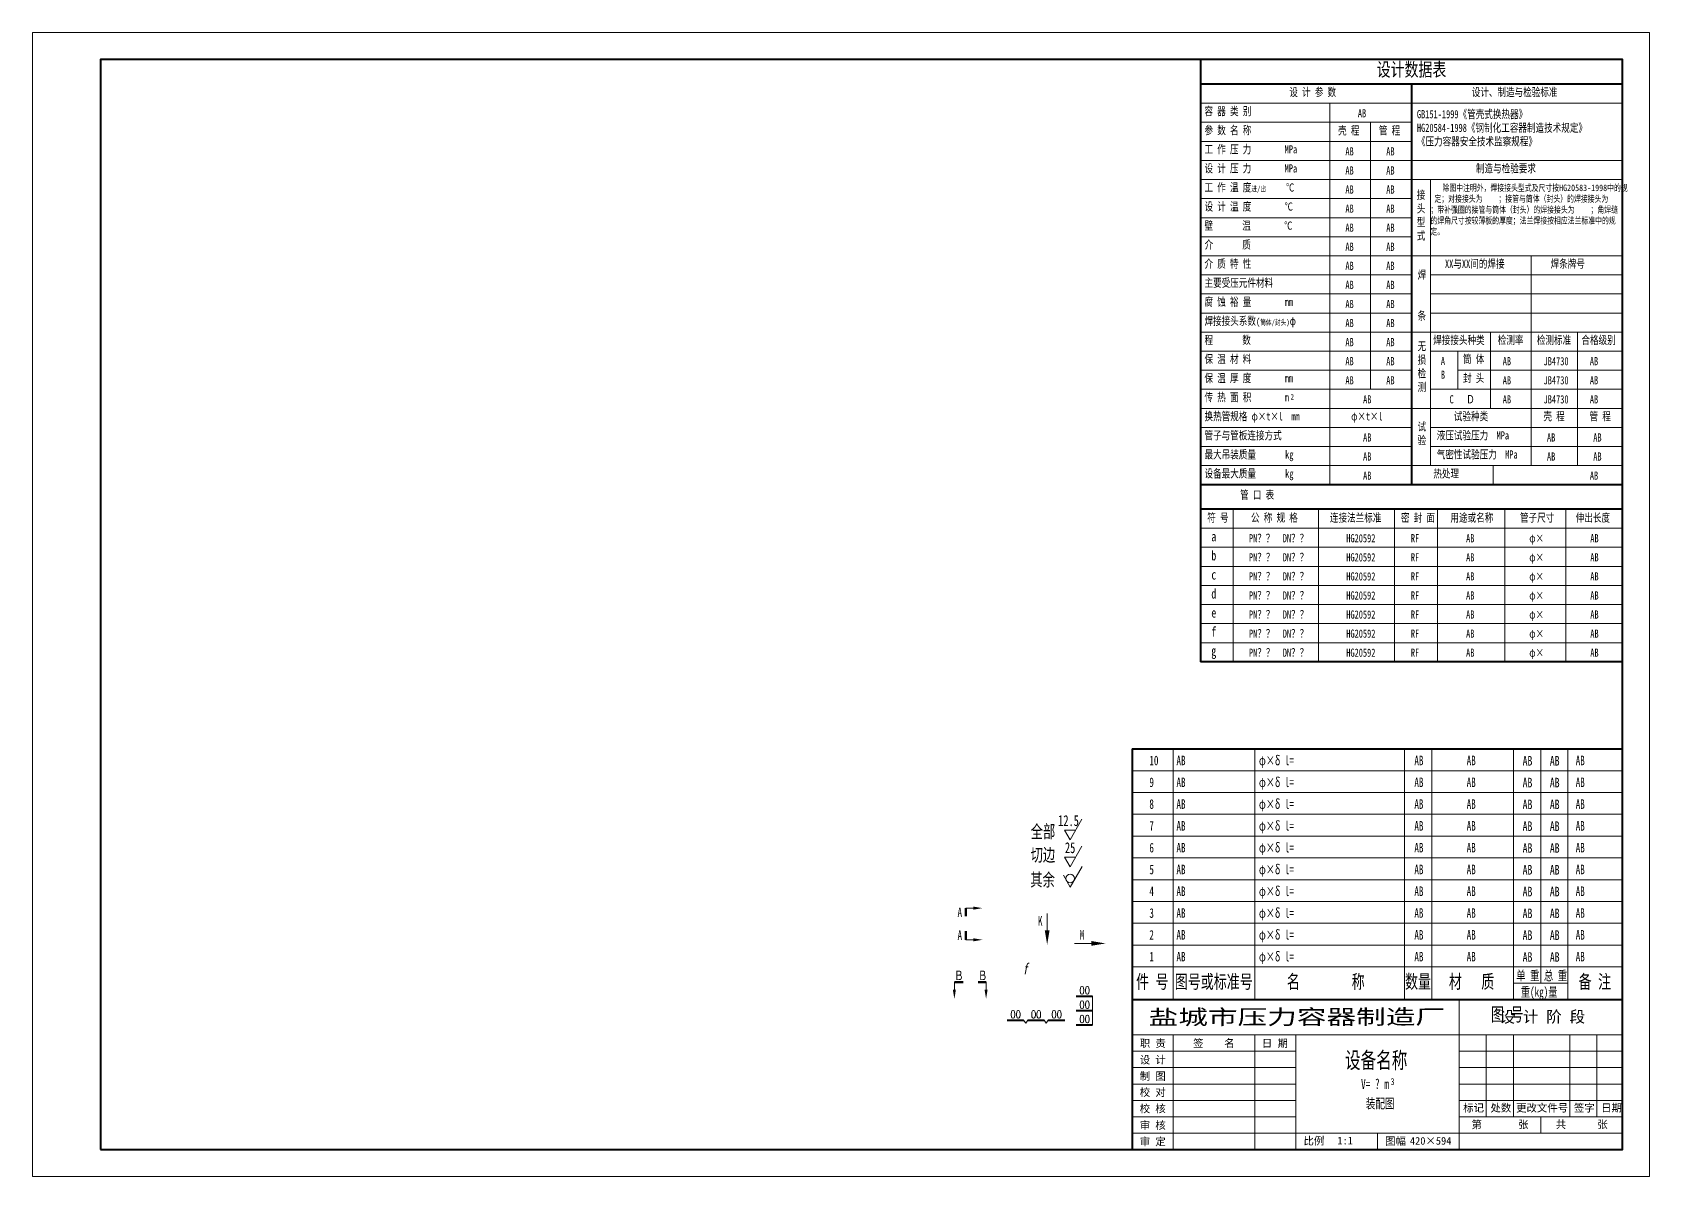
# Model space of a CAD drawing. Extents: x 0 to 23518, y -2902 to 4226.
# Drawn here: x 1619 to 2213, y -2797 to -2377 of the extents above; entities that cross this region are included whole.
import ezdxf
from ezdxf.enums import TextEntityAlignment as Align

# ---------------------------------------------------------------- set-up
doc = ezdxf.new("R2010")
doc.units = 0
doc.header["$LTSCALE"] = 10
for name, color, linetype, lineweight in [('A 粗实线', 1, 'CONTINUOUS', 40), ('B 细实线', 7, 'CONTINUOUS', 18), ('C 文 字', 2, 'CONTINUOUS', 20), ('J 标注尺寸', 2, 'CONTINUOUS', 18)]:
    doc.layers.add(name, color=color, linetype=linetype, lineweight=lineweight)
doc.styles.add('HZTXT', font='SIMFANG.TTF', dxfattribs={"width": 0.75})
doc.styles.add('ITALICT', font='ITALICT.shx', dxfattribs={"width": 0.7})
doc.styles.add('ROMANC', font='romanc', dxfattribs={"width": 0.7, "height": 6})
doc.styles.add('标题中文', font='SIMFANG.TTF', dxfattribs={"width": 0.7})

msp = doc.modelspace()

# ---------------------------------------------------------------- linework, layer by layer
at = {"layer": 'A 粗实线'}
for p, q in [((2048.36, -2387.24), (2048.36, -2608.25)), ((2203.36, -2396.26), (2048.36, -2396.26)), ((2125.86, -2396.26), (2125.86, -2543.26)), ((2203.36, -2543.26), (2048.36, -2543.26)), ((2203.36, -2552.25), (2048.36, -2552.25)), ((2203.36, -2608.25), (2048.36, -2608.25)), ((2023.36, -2640.24), (2023.36, -2732.24)), ((2023.36, -2640.24), (2203.36, -2640.24)), ((2002.78, -2731.01), (2008.79, -2731.01)), ((2023.36, -2732.24), (2203.36, -2732.24)), ((2002.78, -2736.28), (2008.79, -2736.28)), ((1977.43, -2739.84), (1983.45, -2739.84)), ((1984.97, -2739.84), (1990.98, -2739.84)), ((1992.5, -2739.84), (1998.52, -2739.84)), ((2002.78, -2741.54), (2008.79, -2741.54))]:
    msp.add_line(p, q, dxfattribs=at)
at = {"layer": 'A 粗实线', "lineweight": 80}
for p, q in [((1962.18, -2698.68), (1962.18, -2701.6)), ((1962.18, -2710.32), (1962.18, -2707.08)), ((1958.01, -2725.87), (1961.25, -2725.87)), ((1969.65, -2725.87), (1966.72, -2725.87))]:
    msp.add_line(p, q, dxfattribs=at)
at = {"layer": 'A 粗实线', "color": 1}
msp.add_line((2023.36, -2732.24), (2023.36, -2787.24), dxfattribs=at)
at = {"layer": 'A 粗实线', "color": 5}
msp.add_lwpolyline([(1644.36, -2787.24), (2203.36, -2787.24), (2203.36, -2387.24), (1644.36, -2387.24)], close=True, dxfattribs=at)
at = {"layer": 'B 细实线'}
for p, q in [((2203.36, -2403.26), (2048.36, -2403.26)), ((2095.86, -2403.26), (2095.86, -2543.26)), ((2125.86, -2410.26), (2048.36, -2410.26)), ((2110.86, -2410.26), (2110.86, -2508.26)), ((2125.86, -2417.26), (2048.36, -2417.26)), ((2203.36, -2424.26), (2048.36, -2424.26)), ((2203.36, -2431.26), (2048.36, -2431.26)), ((2132.86, -2431.26), (2132.86, -2536.26)), ((2125.86, -2438.26), (2048.36, -2438.26)), ((2125.86, -2445.26), (2048.36, -2445.26)), ((2125.86, -2452.26), (2048.36, -2452.26)), ((2203.36, -2459.26), (2048.36, -2459.26)), ((2169.86, -2459.26), (2169.86, -2536.26)), ((2125.86, -2466.26), (2048.36, -2466.26)), ((2203.36, -2466.26), (2132.86, -2466.26)), ((2125.86, -2473.26), (2048.36, -2473.26)), ((2203.36, -2473.26), (2132.86, -2473.26)), ((2125.86, -2480.26), (2048.36, -2480.26)), ((2203.36, -2480.26), (2132.86, -2480.26)), ((2132.86, -2487.26), (2048.36, -2487.26)), ((2203.36, -2487.26), (2132.86, -2487.26)), ((2203.36, -2487.26), (2132.86, -2487.26)), ((2154.86, -2487.26), (2154.86, -2515.26)), ((2186.86, -2487.26), (2186.86, -2536.26)), ((2125.86, -2494.26), (2048.36, -2494.26)), ((2203.36, -2494.26), (2132.86, -2494.26)), ((2142.86, -2494.26), (2142.86, -2508.26)), ((2125.86, -2501.26), (2048.36, -2501.26)), ((2203.36, -2501.26), (2142.86, -2501.26)), ((2125.86, -2508.26), (2048.36, -2508.26)), ((2203.36, -2508.26), (2132.86, -2508.26)), ((2203.36, -2515.26), (2048.36, -2515.26)), ((2125.86, -2522.26), (2048.36, -2522.26)), ((2203.36, -2522.26), (2132.86, -2522.26)), ((2125.86, -2529.26), (2048.36, -2529.26)), ((2203.36, -2529.26), (2132.86, -2529.26)), ((2203.36, -2529.26), (2132.86, -2529.26)), ((2203.36, -2536.26), (2048.36, -2536.26)), ((2155.83, -2536.26), (2155.83, -2543.26)), ((2060.36, -2552.25), (2060.36, -2608.25)), ((2091.77, -2552.25), (2091.77, -2608.25)), ((2119.7, -2552.25), (2119.7, -2608.25)), ((2135.5, -2552.25), (2135.5, -2608.25)), ((2160.23, -2552.25), (2160.23, -2608.25)), ((2182.57, -2552.25), (2182.57, -2608.25)), ((2203.36, -2559.25), (2048.36, -2559.25)), ((2203.36, -2566.25), (2048.36, -2566.25)), ((2203.36, -2573.25), (2048.36, -2573.25)), ((2203.36, -2580.25), (2048.36, -2580.25)), ((2203.36, -2587.25), (2048.36, -2587.25)), ((2203.36, -2594.25), (2048.36, -2594.25)), ((2203.36, -2601.25), (2048.36, -2601.25)), ((2038.36, -2732.24), (2038.36, -2640.24)), ((2068.36, -2732.24), (2068.36, -2640.24)), ((2123.36, -2732.24), (2123.36, -2640.24)), ((2133.36, -2732.24), (2133.36, -2640.24)), ((2163.36, -2732.24), (2163.36, -2640.24)), ((2173.36, -2726.24), (2173.36, -2640.24)), ((2183.36, -2732.24), (2183.36, -2640.24)), ((2023.36, -2648.24), (2203.36, -2648.24)), ((2023.36, -2656.24), (2203.36, -2656.24)), ((2000.55, -2673.65), (2004.86, -2666.07)), ((2023.36, -2664.24), (2203.36, -2664.24)), ((1998.42, -2670.13), (2002.51, -2670.12)), ((2000.55, -2673.65), (1998.42, -2670.13)), ((2023.36, -2672.24), (2203.36, -2672.24)), ((2000.55, -2683.51), (2004.86, -2675.93)), ((1998.42, -2679.99), (2002.51, -2679.98)), ((2000.55, -2683.51), (1998.42, -2679.99)), ((2023.36, -2680.24), (2203.36, -2680.24)), ((2023.36, -2688.24), (2203.36, -2688.24)), ((2023.36, -2696.24), (2203.36, -2696.24)), ((1962.18, -2698.68), (1964.91, -2698.68)), ((1992.08, -2700.66), (1992.08, -2706.82)), ((2023.36, -2704.24), (2203.36, -2704.24)), ((1962.18, -2710.32), (1964.91, -2710.32)), ((2002.14, -2711.64), (2008.31, -2711.64)), ((2023.36, -2712.24), (2203.36, -2712.24)), ((2023.36, -2720.24), (2203.36, -2720.24)), ((1958.01, -2725.87), (1958.01, -2728.59)), ((1969.65, -2725.87), (1969.65, -2728.59)), ((2163.36, -2726.24), (2183.36, -2726.24)), ((2008.79, -2736.28), (2008.79, -2731.01)), ((2143.36, -2732.24), (2143.36, -2787.24)), ((2008.79, -2741.54), (2008.79, -2736.28)), ((1983.45, -2739.84), (1984.21, -2740.9)), ((1984.97, -2739.84), (1984.21, -2740.9)), ((1990.98, -2739.84), (1991.74, -2740.9)), ((1992.5, -2739.84), (1991.74, -2740.9)), ((2023.36, -2745.24), (2203.36, -2745.24)), ((2038.36, -2745.24), (2038.36, -2787.24)), ((2068.36, -2745.24), (2068.36, -2787.24)), ((2083.36, -2745.24), (2083.36, -2787.24)), ((2153.36, -2745.24), (2153.36, -2775.24)), ((2163.36, -2745.24), (2163.36, -2775.24)), ((2184.01, -2745.24), (2184.01, -2775.24)), ((2194.01, -2745.24), (2194.01, -2775.24)), ((2023.36, -2751.24), (2083.36, -2751.24)), ((2143.36, -2751.24), (2203.36, -2751.24)), ((2023.36, -2757.24), (2083.36, -2757.24)), ((2143.36, -2757.24), (2203.36, -2757.24)), ((2023.36, -2763.24), (2083.36, -2763.24)), ((2143.36, -2763.24), (2203.36, -2763.24)), ((2023.36, -2769.24), (2083.36, -2769.24)), ((2143.36, -2769.24), (2203.36, -2769.24)), ((2023.36, -2775.24), (2083.36, -2775.24)), ((2143.36, -2775.24), (2203.36, -2775.24)), ((2173.36, -2781.24), (2173.36, -2775.24)), ((2023.36, -2781.24), (2203.36, -2781.24)), ((2113.36, -2781.24), (2113.36, -2787.24))]:
    msp.add_line(p, q, dxfattribs=at)
msp.add_lwpolyline([(1619.36, -2797.24), (2213.36, -2797.24), (2213.36, -2377.24), (1619.36, -2377.24)], close=True, dxfattribs=at)
msp.add_lwpolyline([(2004.96, -2683.36), (2000.57, -2690.98), (1998.04, -2686.6)], dxfattribs=at)
msp.add_circle((2000.57, -2687.79), 1.59, dxfattribs=at)
for points in [[(1964.91, -2699.25), (1964.91, -2698.12), (1968.32, -2698.68)], [(1991.21, -2706.82), (1992.96, -2706.82), (1992.08, -2712.07)], [(1964.91, -2710.89), (1964.91, -2709.75), (1968.32, -2710.32)], [(2008.31, -2712.51), (2008.31, -2710.76), (2013.56, -2711.64)], [(1957.44, -2728.59), (1958.57, -2728.59), (1958.01, -2732)], [(1969.08, -2728.59), (1970.21, -2728.59), (1969.65, -2732)]]:
    msp.add_solid(points, dxfattribs=at)

# ---------------------------------------------------------------- texts
at = {"layer": 'C 文 字'}
for s, height, style, width, p in [('AB', 3.5, 'HZTXT', 0.75, (2168.5, -2644.61)), ('AB', 3.5, 'HZTXT', 0.75, (2178.5, -2644.61)), ('AB', 3.5, 'HZTXT', 0.75, (2168.5, -2652.61)), ('AB', 3.5, 'HZTXT', 0.75, (2178.5, -2652.61)), ('AB', 3.5, 'HZTXT', 0.75, (2168.5, -2660.61)), ('AB', 3.5, 'HZTXT', 0.75, (2178.5, -2660.61)), ('AB', 3.5, 'HZTXT', 0.75, (2168.5, -2668.61)), ('AB', 3.5, 'HZTXT', 0.75, (2178.5, -2668.61)), ('AB', 3.5, 'HZTXT', 0.75, (2168.5, -2676.61)), ('AB', 3.5, 'HZTXT', 0.75, (2178.5, -2676.61)), ('AB', 3.5, 'HZTXT', 0.75, (2168.5, -2684.61)), ('AB', 3.5, 'HZTXT', 0.75, (2178.5, -2684.61)), ('AB', 3.5, 'HZTXT', 0.75, (2168.5, -2692.61)), ('AB', 3.5, 'HZTXT', 0.75, (2178.5, -2692.61)), ('AB', 3.5, 'HZTXT', 0.75, (2168.5, -2700.61)), ('AB', 3.5, 'HZTXT', 0.75, (2178.5, -2700.61)), ('AB', 3.5, 'HZTXT', 0.75, (2168.5, -2708.61)), ('AB', 3.5, 'HZTXT', 0.75, (2178.5, -2708.61)), ('AB', 3.5, 'HZTXT', 0.75, (2168.5, -2716.61)), ('AB', 3.5, 'HZTXT', 0.75, (2178.5, -2716.61)), ('00', 2.823, 'ROMANC', 0.8, (2005.85, -2728.89)), ('00', 2.823, 'ROMANC', 0.8, (1980.5, -2737.72)), ('00', 2.823, 'ROMANC', 0.8, (1988.04, -2737.72)), ('00', 2.823, 'ROMANC', 0.8, (1995.58, -2737.72)), ('00', 2.823, 'ROMANC', 0.8, (2005.85, -2734.16)), ('00', 2.823, 'ROMANC', 0.8, (2005.85, -2739.43))]:
    msp.add_text(s, height=height, dxfattribs=dict(at, style=style, width=width)).set_placement(p, align=Align.MIDDLE)
at = {"layer": 'C 文 字', "style": 'HZTXT', "width": 0.7}
for s, p in [('12.5', (2003.74, -2669.76)), ('25', (2002.42, -2679.7))]:
    msp.add_text(s, height=4, dxfattribs=at).set_placement(p, align=Align.BOTTOM_RIGHT)
for s, p in [('全部', (1986.04, -2670.57)), ('切边', (1986.02, -2679.15)), ('其余', (1985.88, -2688.26))]:
    msp.add_text(s, height=4.73, dxfattribs=at).set_placement(p, align=Align.MIDDLE_LEFT)
at = {"layer": 'C 文 字', "style": 'ITALICT', "width": 0.8}
msp.add_text('f', height=4, dxfattribs=at).set_placement((1983.28, -2722.92))
at = {"layer": 'C 文 字', "style": '标题中文', "oblique": 0.5, "width": 1.430365}
msp.add_text('盐城市压力容器制造厂', height=5.5, rotation=0.09587, dxfattribs=at).set_placement((2029.34, -2741.47), (2138.2, -2741.29), align=Align.FIT)
at = {"layer": 'C 文 字', "style": '标题中文', "oblique": 0.5}
for s, height, p in [('设 计 阶 段', 4.2, (2173.92, -2738.48)), ('签    名', 2.8, (2053.31, -2748.19)), ('日 期', 2.8, (2075.7, -2748.25)), ('设 计', 2.8, (2030.85, -2754.29)), ('制 图', 2.8, (2030.85, -2760.29)), ('校 对', 2.8, (2030.85, -2766.19)), ('校 核', 2.8, (2030.85, -2772.19)), ('标记', 2.8, (2148.69, -2771.92)), ('处数', 2.8, (2158.69, -2771.92)), ('更改文件号', 2.8, (2173.85, -2771.92)), ('签字', 2.8, (2189.34, -2771.92)), ('日期', 2.8, (2199.34, -2771.92)), ('审 核', 2.8, (2030.85, -2778.29)), ('第       张', 2.8, (2158.4, -2778.02)), ('共      张', 2.8, (2188.4, -2778.02)), ('审 定', 2.8, (2030.85, -2784.29)), ('比例', 2.8, (2090.03, -2784.04)), ('1:1', 2.8, (2101.51, -2784.04)), ('图幅', 2.8, (2120.03, -2784.13)), ('420×594', 2.8, (2132.92, -2784.13))]:
    msp.add_text(s, height=height, rotation=0.09587, dxfattribs=at).set_placement(p, align=Align.MIDDLE)
msp.add_text('职 责', height=2.8, rotation=0.09587, dxfattribs=at).set_placement((2030.85, -2748.29), align=Align.MIDDLE_CENTER)
at = {"layer": 'C 文 字', "attachment_point": 1, "style": 'HZTXT'}
for s, insert, char_height, width in [('设计数据表', (2113.12, -2388.37), 5, 77.5), ('设 计 参 数', (2081.02, -2397.67), 3, 48), ('设计、制造与检验标准', (2148.02, -2397.67), 3, 48), ('容 器 类 别', (2049.87, -2404.67), 3, 48), ('AB', (2106.19, -2405.43), 3, 48), ('GB151-1999《管壳式换热器》\\PHG20584-1998《钢制化工容器制造技术规定》\\P《压力容器安全技术监察规程》', (2127.88, -2405.77), 3, 77.5), ('参 数 名 称', (2049.87, -2411.67), 3, 48), ('壳 程', (2098.93, -2411.75), 3, 48), ('管 程', (2113.93, -2411.75), 3, 48), ('工 作 压 力        MPa', (2049.87, -2418.67), 3, 48), ('AB', (2101.62, -2419.43), 3, 48), ('AB', (2116.62, -2419.43), 3, 48), ('设 计 压 力        MPa', (2049.87, -2425.67), 3, 48), ('AB', (2101.62, -2426.43), 3, 48), ('AB', (2116.62, -2426.43), 3, 48), (' 制造与检验要求', (2148.02, -2425.67), 3, 48), ('工 作 温 度{\\H0.6667x;进/出      }℃', (2049.87, -2432.67), 3, 48), ('AB', (2101.62, -2433.43), 3, 48), ('AB', (2116.62, -2433.43), 3, 48), ('接\\P头\\P型\\P式', (2127.83, -2435.39), 3, 48), ('   除图中注明外，焊接接头型式及尺寸按HG20583-1998中的规\\P 定；对接接头为    ；接管与筒体（封头）的焊接接头为    ；带补强圈的接管与筒体（封头）的焊接接头为    ；角焊缝的焊角尺寸按较薄板的厚度；法兰焊接按相应法兰标准中的规定。', (2132.86, -2433.1), 2.4, 70.5), ('设 计 温 度        ℃', (2049.87, -2439.67), 3, 48), ('AB', (2101.62, -2440.43), 3, 48), ('AB', (2116.62, -2440.43), 3, 48), ('壁       温        ℃', (2049.87, -2446.67), 3, 48), ('介       质', (2049.87, -2453.67), 3, 48), ('AB', (2101.62, -2447.43), 3, 48), ('AB', (2116.62, -2447.43), 3, 48), ('AB', (2101.62, -2454.43), 3, 48), ('AB', (2116.62, -2454.43), 3, 48), ('介 质 特 性', (2049.87, -2460.67), 3, 48), ('AB', (2101.62, -2461.43), 3, 48), ('AB', (2116.62, -2461.43), 3, 48), ('焊\\P\\P\\P条', (2128.12, -2464.72), 3, 48), ('XX与XX间的焊接', (2138.2, -2460.67), 3, 48), ('焊条牌号', (2176.96, -2460.67), 3, 48), ('主要受压元件材料', (2049.87, -2467.67), 3, 48), ('AB', (2101.62, -2468.43), 3, 48), ('AB', (2116.62, -2468.43), 3, 48), ('腐 蚀 裕 量        mm', (2049.87, -2474.67), 3, 48), ('AB', (2101.62, -2475.43), 3, 48), ('AB', (2116.62, -2475.43), 3, 48), ('焊接接头系数{\\H0.8333x;(\\H0.8x;筒体/封头)}φ{\\H0.8333x;        } ', (2049.87, -2481.67), 3, 48), ('AB', (2101.62, -2482.43), 3, 48), ('AB', (2116.62, -2482.43), 3, 48), ('程       数 ', (2049.87, -2488.67), 3, 48), ('焊接接头种类', (2133.87, -2488.67), 3, 48), ('检测率', (2157.56, -2488.67), 3, 48), ('检测标准', (2171.92, -2488.67), 3, 48), ('合格级别', (2188.3, -2488.67), 3, 48), ('AB', (2101.62, -2489.43), 3, 48), ('AB', (2116.62, -2489.43), 3, 48), ('无\\P损\\P检\\P测', (2128.12, -2490.94), 3, 48), ('保 温 材 料', (2049.87, -2495.67), 3, 48), ('AB', (2101.62, -2496.43), 3, 48), ('AB', (2116.62, -2496.43), 3, 48), ('A\\PB', (2136.68, -2496.39), 3, 48), ('筒 体', (2144.8, -2495.67), 3, 48), ('AB', (2159.4, -2496.43), 3, 48), ('JB4730', (2174.4, -2496.43), 3, 48), ('AB', (2191.4, -2496.43), 3, 48), ('保 温 厚 度        mm', (2049.87, -2502.67), 3, 48), ('AB', (2101.62, -2503.43), 3, 48), ('AB', (2116.62, -2503.43), 3, 48), ('封 头', (2144.8, -2502.67), 3, 48), ('AB', (2159.4, -2503.43), 3, 48), ('JB4730', (2174.4, -2503.43), 3, 48), ('AB', (2191.4, -2503.43), 3, 48), ('传 热 面 积        m ', (2049.87, -2509.67), 3, 48), ('2', (2081.51, -2510.02), 2, 48), ('AB', (2108.11, -2510.43), 3, 48), ('C   Ｄ', (2139.86, -2510.43), 3, 48), ('AB', (2159.4, -2510.43), 3, 48), ('JB4730', (2174.4, -2510.43), 3, 48), ('AB', (2191.4, -2510.43), 3, 48), ('换热管规格 φ×t×l  mm', (2049.87, -2516.67), 3, 48), (' φ×t×l   ', (2102.21, -2516.67), 3, 48), ('试验种类', (2141.45, -2516.67), 3, 48), ('壳 程 ', (2174.33, -2516.67), 3, 48), ('管 程 ', (2191.29, -2516.67), 3, 48), ('管子与管板连接方式', (2049.87, -2523.67), 3, 48), ('AB', (2108.11, -2524.43), 3, 48), ('试\\P验', (2128.12, -2520.46), 3, 48), ('液压试验压力  MPa', (2135.17, -2523.67), 3, 48), ('AB', (2175.65, -2524.43), 3, 48), ('AB', (2192.65, -2524.43), 3, 48), ('最大吊装质量       kg', (2049.87, -2530.67), 3, 48), ('气密性试验压力  MPa', (2135.17, -2530.67), 3, 48), ('AB', (2108.11, -2531.43), 3, 48), ('AB', (2175.65, -2531.43), 3, 48), ('AB', (2192.65, -2531.43), 3, 48), ('设备最大质量       kg', (2049.87, -2537.67), 3, 48), ('AB', (2108.11, -2538.43), 3, 48), ('热处理', (2133.91, -2537.67), 3, 48), ('AB', (2191.4, -2538.43), 3, 48), ('管 口 表', (2062.94, -2545.49), 3, 48), (' 符 号', (2049.34, -2553.88), 3, 48), ('公 称 规 格', (2066.94, -2553.88), 3, 48), ('连接法兰标准', (2095.94, -2553.88), 3, 48), ('密 封 面', (2122.01, -2553.88), 3, 48), ('用途或名称', (2140.21, -2553.88), 3, 48), ('管子尺寸', (2165.74, -2553.88), 3, 48), ('伸出长度', (2186.21, -2553.88), 3, 48), ('a', (2052.37, -2560.46), 3.6, 57.6), ('PN？？  DN？？', (2066.19, -2561.42), 3, 48), ('HG20592', (2101.93, -2561.42), 3, 48), ('RF', (2125.67, -2561.42), 3, 48), ('AB', (2145.94, -2561.42), 3, 48), ('φ×', (2169.15, -2561.42), 3, 48), ('AB', (2191.56, -2561.42), 3, 48), ('b', (2052.37, -2567.46), 3.6, 57.6), ('PN？？  DN？？', (2066.19, -2568.42), 3, 48), ('HG20592', (2101.93, -2568.42), 3, 48), ('RF', (2125.67, -2568.42), 3, 48), ('AB', (2145.94, -2568.42), 3, 48), ('φ×', (2169.15, -2568.42), 3, 48), ('AB', (2191.56, -2568.42), 3, 48), ('c', (2052.37, -2574.46), 3.6, 57.6), ('PN？？  DN？？', (2066.19, -2575.42), 3, 48), ('HG20592', (2101.93, -2575.42), 3, 48), ('RF', (2125.67, -2575.42), 3, 48), ('AB', (2145.94, -2575.42), 3, 48), ('φ×', (2169.15, -2575.42), 3, 48), ('AB', (2191.56, -2575.42), 3, 48), ('d ', (2052.37, -2581.46), 3.6, 57.6), ('PN？？  DN？？', (2066.19, -2582.42), 3, 48), ('HG20592', (2101.93, -2582.42), 3, 48), ('RF', (2125.67, -2582.42), 3, 48), ('AB', (2145.94, -2582.42), 3, 48), ('φ×', (2169.15, -2582.42), 3, 48), ('AB', (2191.56, -2582.42), 3, 48), ('e', (2052.37, -2588.46), 3.6, 57.6), ('PN？？  DN？？', (2066.19, -2589.42), 3, 48), ('HG20592', (2101.93, -2589.42), 3, 48), ('RF', (2125.67, -2589.42), 3, 48), ('AB', (2145.94, -2589.42), 3, 48), ('φ×', (2169.15, -2589.42), 3, 48), ('AB', (2191.56, -2589.42), 3, 48), ('f', (2052.37, -2595.46), 3.6, 57.6), ('PN？？  DN？？', (2066.19, -2596.42), 3, 48), ('HG20592', (2101.93, -2596.42), 3, 48), ('RF', (2125.67, -2596.42), 3, 48), ('AB', (2145.94, -2596.42), 3, 48), ('φ×', (2169.15, -2596.42), 3, 48), ('AB', (2191.56, -2596.42), 3, 48), ('g', (2052.37, -2602.46), 3.6, 57.6), ('PN？？  DN？？', (2066.19, -2603.42), 3, 48), ('HG20592', (2101.93, -2603.42), 3, 48), ('RF', (2125.67, -2603.42), 3, 48), ('AB', (2145.94, -2603.42), 3, 48), ('φ×', (2169.15, -2603.42), 3, 48), ('AB', (2191.56, -2603.42), 3, 48)]:
    msp.add_mtext(s, dxfattribs=dict(at, insert=insert, char_height=char_height, width=width))
at = {"layer": 'J 标注尺寸', "style": '标题中文', "width": 0.7}
for s, height, p in [('10', 3.5, (2029.62, -2646.24)), ('AB', 3.5, (2039.57, -2646.24)), ('φ×δ l=', 3.5, (2069.86, -2646.24)), ('AB', 3.5, (2126.95, -2646.24)), ('AB', 3.5, (2146.16, -2646.24)), ('AB', 3.5, (2186.21, -2646.24)), ('9', 3.5, (2029.62, -2654.24)), ('AB', 3.5, (2039.57, -2654.24)), ('φ×δ l=', 3.5, (2069.86, -2654.24)), ('AB', 3.5, (2126.95, -2654.24)), ('AB', 3.5, (2146.16, -2654.24)), ('AB', 3.5, (2186.21, -2654.24)), ('8', 3.5, (2029.62, -2662.24)), ('AB', 3.5, (2039.57, -2662.24)), ('φ×δ l=', 3.5, (2069.86, -2662.24)), ('AB', 3.5, (2126.95, -2662.24)), ('AB', 3.5, (2146.16, -2662.24)), ('AB', 3.5, (2186.21, -2662.24)), ('7', 3.5, (2029.62, -2670.24)), ('AB', 3.5, (2039.57, -2670.24)), ('φ×δ l=', 3.5, (2069.86, -2670.24)), ('AB', 3.5, (2126.95, -2670.24)), ('AB', 3.5, (2146.16, -2670.24)), ('AB', 3.5, (2186.21, -2670.24)), ('6', 3.5, (2029.62, -2678.24)), ('AB', 3.5, (2039.57, -2678.24)), ('φ×δ l=', 3.5, (2069.86, -2678.24)), ('AB', 3.5, (2126.95, -2678.24)), ('AB', 3.5, (2146.16, -2678.24)), ('AB', 3.5, (2186.21, -2678.24)), ('5', 3.5, (2029.62, -2686.24)), ('AB', 3.5, (2039.57, -2686.24)), ('φ×δ l=', 3.5, (2069.86, -2686.24)), ('AB', 3.5, (2126.95, -2686.24)), ('AB', 3.5, (2146.16, -2686.24)), ('AB', 3.5, (2186.21, -2686.24)), ('AB', 3.5, (2039.57, -2694.24)), ('φ×δ l=', 3.5, (2069.86, -2694.24)), ('AB', 3.5, (2126.95, -2694.24)), ('AB', 3.5, (2146.16, -2694.24)), ('AB', 3.5, (2186.21, -2694.24)), ('4', 3.5, (2029.62, -2694.24)), ('A', 3.5, (1959.16, -2701.96)), ('K', 3.5, (1988.7, -2705.12)), ('3', 3.5, (2029.62, -2702.24)), ('AB', 3.5, (2039.57, -2702.24)), ('φ×δ l=', 3.5, (2069.86, -2702.24)), ('AB', 3.5, (2126.95, -2702.24)), ('AB', 3.5, (2146.16, -2702.24)), ('AB', 3.5, (2186.21, -2702.24)), ('A', 3.5, (1959.16, -2710.36)), ('M', 3.5, (2004.05, -2710.27)), ('2', 3.5, (2029.62, -2710.24)), ('AB', 3.5, (2039.57, -2710.24)), ('φ×δ l=', 3.5, (2069.86, -2710.24)), ('AB', 3.5, (2126.95, -2710.24)), ('AB', 3.5, (2146.16, -2710.24)), ('AB', 3.5, (2186.21, -2710.24)), ('φ×δ l=', 3.5, (2069.86, -2718.24)), ('1', 3.5, (2029.62, -2718.24)), ('AB', 3.5, (2039.57, -2718.24)), ('AB', 3.5, (2126.95, -2718.24)), ('AB', 3.5, (2146.16, -2718.24)), ('AB', 3.5, (2186.21, -2718.24)), ('Ｂ', 3.5, (1957.96, -2725.12)), ('Ｂ', 3.5, (1966.68, -2725.12)), ('件 号', 4.998, (2024.74, -2728.15)), ('图号或标准号', 4.998, (2038.95, -2728.15)), ('名        称', 4.998, (2080.11, -2728.15)), ('数量', 4.998, (2123.52, -2728.15)), ('材   质', 4.998, (2139.62, -2728.15)), ('单 重', 3.5, (2164.36, -2725.19)), ('总 重', 3.5, (2174.53, -2725.19)), ('备 注', 4.998, (2187.27, -2728.15)), ('重(kg)量', 3.5, (2166.01, -2731.19)), ('图 号', 4.998, (2155.11, -2740.15)), ('设备名称', 5.998, (2101.47, -2757.5)), ('V= ? m', 3.599, (2107.36, -2765.02)), ('3', 2.52, (2118.24, -2763.61)), ('装配图', 3.599, (2109.1, -2772.19))]:
    msp.add_text(s, height=height, dxfattribs=at).set_placement(p)

doc.saveas('drawing.dxf')
